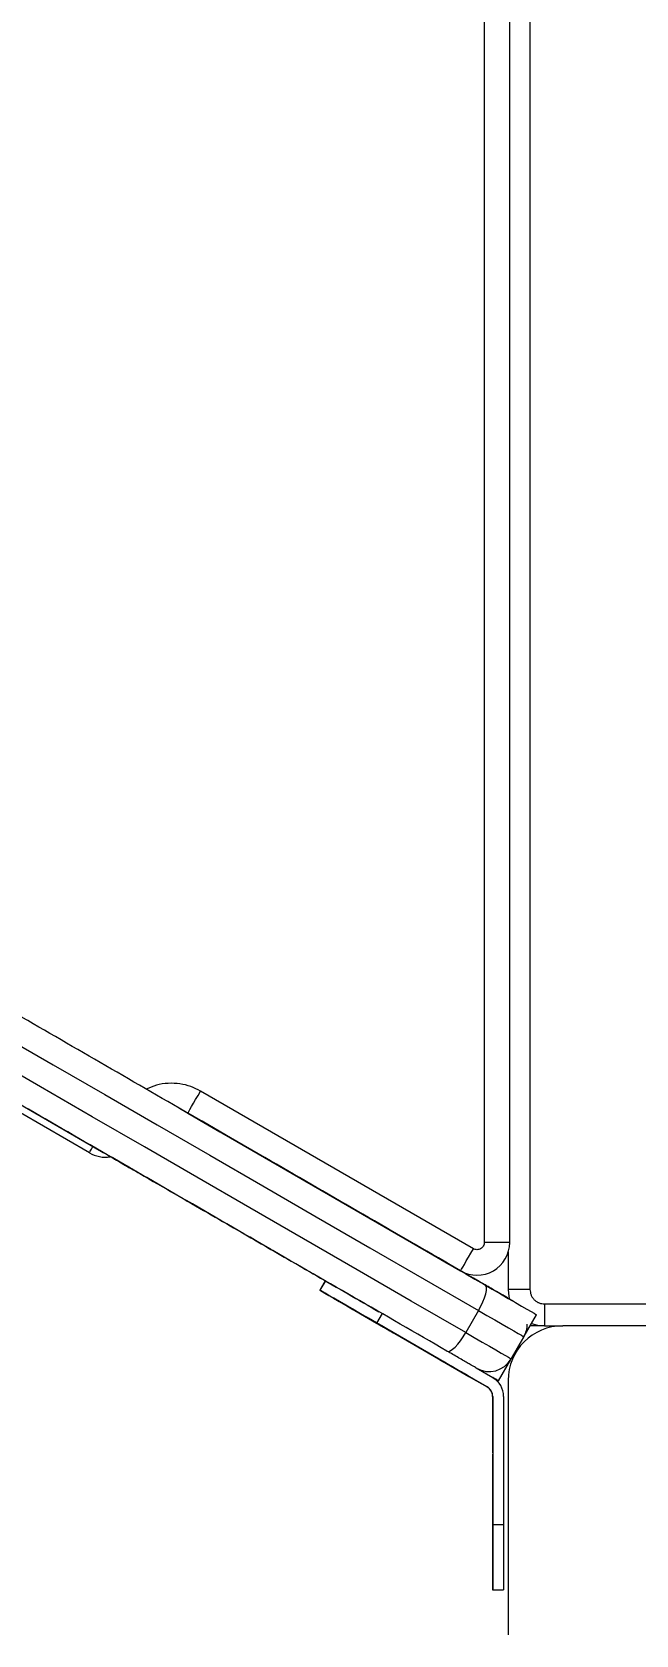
# Model space of a CAD drawing. Header units: millimetres. Extents: x -9110 to 8278, y -6387 to 5914.
# Drawn here: x -3062.3 to -2896.1, y -1381 to -940.3 of the extents above; entities that cross this region are included whole.
import ezdxf

# ---------------------------------------------------------------- set-up
doc = ezdxf.new("R2010")
doc.units = ezdxf.units.MM
for name, color, linetype in [('DIKOM_ОБЪЕКТ', 7, 'Continuous'), ('DIKOM_РАЗМЕР_ЗОНА', 7, 'Continuous'), ('DIKOM_РАЗМЕР_ОБЪЕКТА', 7, 'Continuous')]:
    doc.layers.add(name, color=color, linetype=linetype)
doc.styles.add('style1', font='arial.ttf', dxfattribs={"width": 0.8})
doc.dimstyles.new('1-50', dxfattribs={"dimtxt": 300, "dimasz": 200, "dimexe": 100, "dimexo": 0, "dimgap": 100, "dimtad": 1, "dimtxsty": 'style1', "dimcen": 200, "dimclrd": 7, "dimclre": 7, "dimclrt": 7, "dimadec": 1, "dimazin": 2, "dimtfac": 1, "dimtmove": 0, "dimatfit": 2, "dimfxl": 0, "dimlwd": 25, "dimlwe": 18, "dimarcsym": 0})

# ---------------------------------------------------------------- blocks, each defined once
blk = doc.blocks.new('*D9')
at = {"layer": 'Defpoints', "color": 0, "transparency": 16777216}
for p in [(-2194.75, 3914.39), (-7206.95, -3406.45), (-367.75, -3406.45)]:
    blk.add_point(p, dxfattribs=at)
at = {"layer": 'DIKOM_РАЗМЕР_ОБЪЕКТА', "color": 7, "lineweight": 18, "transparency": 16777216}
for p, q in [((-2194.75, 3914.39), (-7306.95, 3914.39)), ((-367.75, -3406.45), (-7306.95, -3406.45))]:
    blk.add_line(p, q, dxfattribs=at)
at = {"layer": 'DIKOM_РАЗМЕР_ОБЪЕКТА', "color": 7, "lineweight": 25, "transparency": 16777216}
blk.add_line((-7206.95, 3714.39), (-7206.95, -3206.45), dxfattribs=at)
at = {"layer": 'DIKOM_РАЗМЕР_ОБЪЕКТА', "color": 7, "transparency": 16777216}
for points in [[(-7240.28, 3714.39), (-7173.61, 3714.39), (-7206.95, 3914.39)], [(-7240.28, -3206.45), (-7173.61, -3206.45), (-7206.95, -3406.45)]]:
    blk.add_solid(points, dxfattribs=at)
at = {"layer": 'DIKOM_РАЗМЕР_ОБЪЕКТА', "color": 7, "transparency": 16777216, "insert": (-7460.22, 292.26), "char_height": 300, "attachment_point": 5, "rotation": 90, "style": 'style1'}
blk.add_mtext('7300', dxfattribs=at)
blk = doc.blocks.new('*D10')
at = {"layer": 'Defpoints', "color": 0, "transparency": 16777216}
for p in [(-3851.31, 5914.39), (-8660.16, -5406.45), (-497.85, -5406.45)]:
    blk.add_point(p, dxfattribs=at)
at = {"layer": 'DIKOM_РАЗМЕР_ЗОНА', "color": 7, "lineweight": 18, "transparency": 16777216}
for p, q in [((-3851.31, 5914.39), (-8760.16, 5914.39)), ((-497.85, -5406.45), (-8760.16, -5406.45))]:
    blk.add_line(p, q, dxfattribs=at)
at = {"layer": 'DIKOM_РАЗМЕР_ЗОНА', "color": 7, "lineweight": 25, "transparency": 16777216}
blk.add_line((-8660.16, 5714.39), (-8660.16, -5206.45), dxfattribs=at)
at = {"layer": 'DIKOM_РАЗМЕР_ЗОНА', "color": 7, "transparency": 16777216}
for points in [[(-8693.49, 5714.39), (-8626.83, 5714.39), (-8660.16, 5914.39)], [(-8693.49, -5206.45), (-8626.83, -5206.45), (-8660.16, -5406.45)]]:
    blk.add_solid(points, dxfattribs=at)
at = {"layer": 'DIKOM_РАЗМЕР_ЗОНА', "color": 7, "transparency": 16777216, "insert": (-8913.43, 268.46), "char_height": 300, "attachment_point": 5, "rotation": 90, "style": 'style1'}
blk.add_mtext('11300', dxfattribs=at)
blk = doc.blocks.new('*D11')
at = {"layer": 'Defpoints', "color": 0, "transparency": 16777216}
for p in [(-6509.94, 303.97), (6278.2, -1263.03), (6278.2, -4309.96)]:
    blk.add_point(p, dxfattribs=at)
at = {"layer": 'DIKOM_РАЗМЕР_ОБЪЕКТА', "color": 7, "lineweight": 18, "transparency": 16777216}
for p, q in [((-6509.94, 303.97), (-6509.94, -4409.96)), ((6278.2, -1263.03), (6278.2, -4409.96))]:
    blk.add_line(p, q, dxfattribs=at)
at = {"layer": 'DIKOM_РАЗМЕР_ОБЪЕКТА', "color": 7, "lineweight": 25, "transparency": 16777216}
blk.add_line((-6309.94, -4309.96), (6078.2, -4309.96), dxfattribs=at)
at = {"layer": 'DIKOM_РАЗМЕР_ОБЪЕКТА', "color": 7, "transparency": 16777216}
for points in [[(-6309.94, -4276.63), (-6309.94, -4343.29), (-6509.94, -4309.96)], [(6078.2, -4276.63), (6078.2, -4343.29), (6278.2, -4309.96)]]:
    blk.add_solid(points, dxfattribs=at)
at = {"layer": 'DIKOM_РАЗМЕР_ОБЪЕКТА', "color": 7, "transparency": 16777216, "insert": (-27.26, -4056.79), "char_height": 300, "attachment_point": 5, "style": 'style1'}
blk.add_mtext('12800', dxfattribs=at)

msp = doc.modelspace()

# ---------------------------------------------------------------- linework, layer by layer
at = {"layer": 'DIKOM_ОБЪЕКТ', "color": 7, "linetype": 'Continuous', "lineweight": 15}
for p, q in [((-2937.836, -570.884), (-2937.836, -1273.118)), ((-2930.836, -1273.118), (-2930.836, -584.523)), ((-2925.248, -606.032), (-2925.248, -1286.032)), ((-3181.752, -1168.089), (-3043.188, -1248.089)), ((-3046.518, -1248.477), (-3178.154, -1172.478)), ((-2940.836, -1274.85), (-3015.929, -1231.496)), ((-3019.429, -1237.558), (-2944.336, -1280.912)), ((-3019.429, -1237.558), (-3019.429, -1237.558)), ((-2944.336, -1280.912), (-3019.429, -1237.558)), ((-2930.836, -1273.118), (-2937.836, -1273.118)), ((-2931.248, -1275.81), (-2931.248, -1286.032)), ((-2981.614, -1283.641), (-2983.114, -1286.239)), ((-2981.593, -1283.653), (-2983.092, -1286.251)), ((-2981.566, -1283.668), (-2983.065, -1286.266)), ((-2981.554, -1283.673), (-2983.053, -1286.271)), ((-2925.248, -1286.032), (-2931.248, -1286.032)), ((-2931.248, -1288.468), (-2931.248, -1288.473)), ((-2921.248, -1290.032), (-2839.248, -1290.032)), ((-2921.248, -1290.032), (-2921.248, -1296.032)), ((-2967.526, -1295.239), (-2950.249, -1305.214)), ((-2950.249, -1305.214), (-2967.526, -1295.239)), ((-2967.525, -1295.239), (-2967.526, -1295.239)), ((-2967.504, -1295.25), (-2967.504, -1295.251)), ((-2967.504, -1295.251), (-2950.42, -1305.114)), ((-2949.943, -1305.39), (-2967.504, -1295.251)), ((-2967.477, -1295.266), (-2937.012, -1312.855)), ((-2937.012, -1312.855), (-2967.477, -1295.266)), ((-2967.477, -1295.266), (-2967.477, -1295.266)), ((-2965.965, -1292.673), (-2967.465, -1295.271)), ((-2967.465, -1295.271), (-2937, -1312.86)), ((-2937, -1312.86), (-2967.465, -1295.271)), ((-2967.465, -1295.272), (-2937, -1312.861)), ((-2937, -1312.861), (-2967.465, -1295.272)), ((-2967.465, -1295.272), (-2937, -1312.861)), ((-2937, -1312.861), (-2967.465, -1295.272)), ((-2967.465, -1295.272), (-2967.465, -1295.272)), ((-2967.465, -1295.272), (-2967.465, -1295.272)), ((-2939.416, -1291.835), (-2942.916, -1297.897)), ((-2926.813, -1298.854), (-2923.427, -1292.989)), ((-2925.984, -1295.55), (-2925.984, -1295.549)), ((-2930.422, -1305.111), (-2926.922, -1299.049)), ((-2926.922, -1299.05), (-2930.422, -1305.112)), ((-2926.922, -1299.049), (-2926.922, -1299.05)), ((-2921.248, -1296.032), (-2925.183, -1296.032)), ((-2921.248, -1296.032), (-2916.248, -1296.032)), ((-2846.248, -1296.032), (-2916.248, -1296.032)), ((-2950.666, -1304.973), (-2950.9, -1304.838)), ((-2950.9, -1304.838), (-2949.938, -1305.393)), ((-2950.66, -1304.977), (-2950.9, -1304.838)), ((-2950.644, -1304.985), (-2950.879, -1304.849)), ((-2950.879, -1304.849), (-2949.917, -1305.405)), ((-2950.638, -1304.988), (-2950.879, -1304.849)), ((-2950.617, -1305), (-2950.852, -1304.864)), ((-2950.852, -1304.864), (-2949.192, -1305.823)), ((-2950.611, -1305.003), (-2950.852, -1304.864)), ((-2949.89, -1305.421), (-2950.644, -1304.985)), ((-2944.597, -1308.476), (-2949.288, -1305.767)), ((-2949.288, -1305.767), (-2942.071, -1309.934)), ((-2940.051, -1307.635), (-2935.5, -1310.262)), ((-2933.927, -1311.175), (-2930.537, -1305.304)), ((-2930.422, -1305.112), (-2930.422, -1305.111)), ((-2943.033, -1309.378), (-2943.274, -1309.239)), ((-2942.071, -1309.934), (-2943.033, -1309.378)), ((-2942.87, -1309.473), (-2937.039, -1312.84)), ((-2942.87, -1309.473), (-2942.098, -1309.919)), ((-2942.51, -1309.681), (-2942.87, -1309.473)), ((-2942.819, -1309.503), (-2937.061, -1312.828)), ((-2937.061, -1312.828), (-2942.819, -1309.504)), ((-2937.039, -1312.84), (-2942.792, -1309.519)), ((-2942.792, -1309.519), (-2942.12, -1309.907)), ((-2942.12, -1309.907), (-2942.47, -1309.705)), ((-2942.098, -1309.919), (-2942.443, -1309.72)), ((-2937.061, -1312.828), (-2937.061, -1312.828)), ((-2937.039, -1312.84), (-2937.039, -1312.84)), ((-2937.012, -1312.855), (-2937.012, -1312.855)), ((-2937, -1312.86), (-2937, -1312.86)), ((-2937, -1312.861), (-2937, -1312.861)), ((-2937, -1312.861), (-2937, -1312.861)), ((-2933.987, -1311.142), (-2933.927, -1311.175)), ((-2931.248, -1311.032), (-2931.248, -1381.032)), ((-2935.56, -1315.426), (-2935.56, -1330.95)), ((-2935.539, -1315.438), (-2935.539, -1330.944)), ((-2935.512, -1315.453), (-2935.512, -1321.653)), ((-2935.5, -1315.458), (-2935.5, -1350.637)), ((-2932.5, -1315.458), (-2932.5, -1350.637)), ((-2935.56, -1331.327), (-2935.56, -1350.604)), ((-2935.539, -1331.333), (-2935.539, -1350.616)), ((-2935.512, -1331.337), (-2935.512, -1350.631)), ((-2935.56, -1350.604), (-2935.56, -1368.604)), ((-2935.539, -1350.604), (-2935.56, -1350.604)), ((-2935.539, -1350.616), (-2935.539, -1368.616)), ((-2935.512, -1350.616), (-2935.539, -1350.616)), ((-2935.512, -1350.631), (-2935.512, -1368.631)), ((-2935.5, -1350.631), (-2935.512, -1350.631)), ((-2935.5, -1350.637), (-2932.5, -1350.637)), ((-2935.5, -1350.637), (-2935.5, -1368.637)), ((-2932.5, -1350.637), (-2932.5, -1368.637)), ((-2935.56, -1368.604), (-2935.539, -1368.604)), ((-2935.539, -1368.616), (-2935.5, -1368.616)), ((-2935.512, -1368.631), (-2935.5, -1368.631)), ((-2935.5, -1368.637), (-2932.5, -1368.637)), ((-2935.5, -1368.637), (-2932.5, -1368.637)), ((-2935.5, -1368.638), (-2932.5, -1368.638))]:
    msp.add_line(p, q, dxfattribs=at)
at = {"layer": 'DIKOM_ОБЪЕКТ', "color": 7, "linetype": 'Continuous', "lineweight": 15, "flags": 128}
for points in [[(-3070.573, -1216.112), (-3056.469, -1224.255), (-3042.234, -1232.473), (-3027.875, -1240.764), (-3013.397, -1249.122), (-2998.806, -1257.547), (-2984.106, -1266.034), (-2969.304, -1274.579), (-2954.406, -1283.181), (-2939.416, -1291.835)], [(-2942.916, -1297.897), (-2957.906, -1289.243), (-2972.804, -1280.642), (-2987.606, -1272.096), (-3002.306, -1263.609), (-3016.897, -1255.185), (-3031.375, -1246.826), (-3045.734, -1238.536), (-3059.969, -1230.317), (-3074.073, -1222.174)], [(-3019.429, -1237.558), (-3019.362, -1237.441), (-3019.163, -1237.096), (-3018.84, -1236.536), (-3018.404, -1235.782), (-3017.874, -1234.864), (-3017.269, -1233.816), (-3016.612, -1232.678), (-3015.929, -1231.496)], [(-3021.746, -1236.224), (-3016.126, -1239.469), (-3010.596, -1242.662), (-3005.262, -1245.742), (-3000.135, -1248.702), (-2995.227, -1251.535), (-2990.546, -1254.238), (-2986.104, -1256.802)], [(-3046.518, -1248.477), (-3046.45, -1248.36), (-3046.251, -1248.015), (-3045.928, -1247.455), (-3045.518, -1246.745)], [(-2986.104, -1256.802), (-2982.205, -1259.053), (-2978.105, -1261.421), (-2973.811, -1263.9), (-2969.332, -1266.486), (-2964.676, -1269.174), (-2959.853, -1271.958), (-2954.871, -1274.834), (-2949.741, -1277.796)], [(-2996.604, -1274.989), (-3001.046, -1272.424), (-3002.285, -1271.709)], [(-2949.741, -1277.796), (-2947.57, -1279.05), (-2945.263, -1280.382), (-2942.866, -1281.766), (-2940.427, -1283.174), (-2937.994, -1284.579), (-2935.616, -1285.951), (-2933.34, -1287.265), (-2931.212, -1288.494), (-2929.273, -1289.614), (-2927.562, -1290.601), (-2926.113, -1291.438), (-2924.956, -1292.106), (-2924.112, -1292.593), (-2923.599, -1292.89), (-2923.427, -1292.989)], [(-2944.336, -1280.912), (-2944.269, -1280.796), (-2944.07, -1280.451), (-2943.746, -1279.891), (-2943.311, -1279.137), (-2942.78, -1278.218), (-2942.175, -1277.17), (-2941.519, -1276.033), (-2940.836, -1274.85)], [(-2967.526, -1295.239), (-2969.744, -1293.958), (-2971.917, -1292.704), (-2974.001, -1291.501), (-2975.953, -1290.373), (-2977.734, -1289.345), (-2979.306, -1288.438), (-2980.639, -1287.668), (-2981.705, -1287.053), (-2982.483, -1286.604), (-2982.955, -1286.331), (-2983.114, -1286.239), (-2982.955, -1286.331), (-2982.483, -1286.604), (-2981.705, -1287.053), (-2980.639, -1287.668), (-2979.306, -1288.437), (-2977.734, -1289.345), (-2975.953, -1290.373), (-2974.001, -1291.5), (-2971.917, -1292.704), (-2969.744, -1293.958), (-2967.526, -1295.239)], [(-2967.504, -1295.251), (-2969.722, -1293.97), (-2971.896, -1292.715), (-2973.98, -1291.512), (-2975.932, -1290.385), (-2977.712, -1289.357), (-2979.285, -1288.449), (-2980.618, -1287.68), (-2981.684, -1287.064), (-2982.461, -1286.616), (-2982.934, -1286.343), (-2983.092, -1286.251), (-2982.934, -1286.343), (-2982.461, -1286.616), (-2981.684, -1287.064), (-2980.618, -1287.68), (-2979.285, -1288.449), (-2977.712, -1289.357), (-2975.932, -1290.385), (-2973.98, -1291.512), (-2971.896, -1292.715), (-2969.722, -1293.97), (-2967.504, -1295.251)], [(-2967.477, -1295.266), (-2969.695, -1293.985), (-2971.869, -1292.73), (-2973.952, -1291.527), (-2975.905, -1290.4), (-2977.685, -1289.372), (-2979.258, -1288.464), (-2980.591, -1287.695), (-2981.657, -1287.079), (-2982.434, -1286.63), (-2982.907, -1286.358), (-2983.065, -1286.266), (-2982.907, -1286.358), (-2982.434, -1286.63), (-2981.657, -1287.079), (-2980.591, -1287.695), (-2979.258, -1288.464), (-2977.685, -1289.372), (-2975.905, -1290.4), (-2973.952, -1291.527), (-2971.869, -1292.73), (-2969.695, -1293.985), (-2967.477, -1295.266)], [(-2967.465, -1295.271), (-2969.683, -1293.991), (-2971.857, -1292.736), (-2973.941, -1291.533), (-2975.893, -1290.406), (-2977.673, -1289.378), (-2979.246, -1288.47), (-2980.579, -1287.7), (-2981.645, -1287.085), (-2982.422, -1286.636), (-2982.895, -1286.363), (-2983.053, -1286.271), (-2982.895, -1286.363), (-2982.422, -1286.636), (-2981.645, -1287.085), (-2980.579, -1287.7), (-2979.246, -1288.47), (-2977.673, -1289.378), (-2975.893, -1290.406), (-2973.941, -1291.533), (-2971.857, -1292.736), (-2969.683, -1293.991), (-2967.465, -1295.271)], [(-2967.465, -1295.272), (-2969.683, -1293.991), (-2971.857, -1292.736), (-2973.941, -1291.533), (-2975.893, -1290.406), (-2977.673, -1289.378), (-2979.246, -1288.47), (-2980.579, -1287.701), (-2981.645, -1287.085), (-2982.422, -1286.636), (-2982.895, -1286.364), (-2983.053, -1286.272), (-2982.895, -1286.364), (-2982.422, -1286.636), (-2981.645, -1287.085), (-2980.579, -1287.701), (-2979.246, -1288.47), (-2977.673, -1289.378), (-2975.893, -1290.406), (-2973.941, -1291.533), (-2971.857, -1292.736), (-2969.683, -1293.991), (-2967.465, -1295.272)], [(-2967.465, -1295.272), (-2969.683, -1293.992), (-2971.857, -1292.737), (-2973.941, -1291.534), (-2975.893, -1290.407), (-2977.673, -1289.379), (-2979.246, -1288.471), (-2980.579, -1287.701), (-2981.645, -1287.086), (-2982.422, -1286.637), (-2982.895, -1286.364), (-2983.053, -1286.272), (-2982.895, -1286.364), (-2982.422, -1286.637), (-2981.645, -1287.086), (-2980.579, -1287.701), (-2979.246, -1288.471), (-2977.673, -1289.379), (-2975.893, -1290.407), (-2973.941, -1291.534), (-2971.857, -1292.737), (-2969.683, -1293.992), (-2967.465, -1295.272)], [(-2939.416, -1291.835), (-2938.766, -1290.634), (-2938.205, -1289.441), (-2937.757, -1288.303), (-2937.436, -1287.263), (-2937.257, -1286.361), (-2937.226, -1285.633), (-2937.343, -1285.105), (-2937.606, -1284.798)], [(-2931.248, -1286.032), (-2931.056, -1287.983), (-2930.858, -1288.797)], [(-2966.659, -1295.739), (-2965.586, -1296.359), (-2964.599, -1296.929), (-2963.78, -1297.402), (-2963.193, -1297.74), (-2962.888, -1297.917), (-2962.888, -1297.917), (-2963.193, -1297.74), (-2963.78, -1297.402), (-2964.599, -1296.929), (-2965.586, -1296.359), (-2966.659, -1295.739), (-2967.733, -1295.119), (-2968.72, -1294.55), (-2969.539, -1294.077), (-2970.126, -1293.738), (-2970.431, -1293.562), (-2970.431, -1293.562), (-2970.126, -1293.738), (-2969.539, -1294.077), (-2968.72, -1294.55), (-2967.733, -1295.119), (-2966.659, -1295.739)], [(-2962.789, -1297.971), (-2962.943, -1297.882), (-2963.393, -1297.622), (-2964.104, -1297.212), (-2965.016, -1296.685), (-2966.057, -1296.085), (-2967.141, -1295.458), (-2968.182, -1294.857), (-2969.094, -1294.331), (-2969.804, -1293.921), (-2970.255, -1293.661), (-2970.41, -1293.571), (-2970.255, -1293.661), (-2969.804, -1293.921), (-2969.094, -1294.331), (-2968.182, -1294.857), (-2967.141, -1295.458), (-2966.057, -1296.085), (-2965.016, -1296.685), (-2964.104, -1297.212), (-2963.393, -1297.622), (-2962.943, -1297.882), (-2962.789, -1297.971)], [(-2962.789, -1297.972), (-2962.943, -1297.883), (-2963.393, -1297.623), (-2964.104, -1297.213), (-2965.016, -1296.686), (-2966.057, -1296.085), (-2967.141, -1295.459), (-2968.182, -1294.858), (-2969.094, -1294.331), (-2969.804, -1293.921), (-2970.255, -1293.661), (-2970.41, -1293.572), (-2970.255, -1293.661), (-2969.804, -1293.921), (-2969.094, -1294.331), (-2968.182, -1294.858), (-2967.141, -1295.459), (-2966.057, -1296.085), (-2965.016, -1296.686), (-2964.104, -1297.213), (-2963.393, -1297.623), (-2962.943, -1297.883), (-2962.789, -1297.972)], [(-2962.789, -1297.972), (-2962.943, -1297.883), (-2963.393, -1297.623), (-2964.104, -1297.213), (-2965.016, -1296.686), (-2966.057, -1296.086), (-2967.141, -1295.459), (-2968.182, -1294.858), (-2969.094, -1294.332), (-2969.804, -1293.922), (-2970.255, -1293.662), (-2970.41, -1293.572), (-2970.255, -1293.662), (-2969.804, -1293.922), (-2969.094, -1294.332), (-2968.182, -1294.858), (-2967.141, -1295.459), (-2966.057, -1296.086), (-2965.016, -1296.686), (-2964.104, -1297.213), (-2963.393, -1297.623), (-2962.943, -1297.883), (-2962.789, -1297.972)], [(-2966.638, -1295.751), (-2965.564, -1296.371), (-2964.578, -1296.94), (-2963.758, -1297.414), (-2963.172, -1297.752), (-2962.866, -1297.929), (-2962.866, -1297.929), (-2963.172, -1297.752), (-2963.758, -1297.414), (-2964.578, -1296.94), (-2965.564, -1296.371), (-2966.638, -1295.751), (-2967.712, -1295.131), (-2968.698, -1294.562), (-2969.518, -1294.088), (-2970.104, -1293.75), (-2970.41, -1293.573), (-2970.41, -1293.573), (-2970.104, -1293.75), (-2969.518, -1294.088), (-2968.698, -1294.562), (-2967.712, -1295.131), (-2966.638, -1295.751)], [(-2966.611, -1295.766), (-2965.537, -1296.386), (-2964.551, -1296.955), (-2963.731, -1297.429), (-2963.145, -1297.767), (-2962.839, -1297.944), (-2962.839, -1297.944), (-2963.145, -1297.767), (-2963.731, -1297.429), (-2964.551, -1296.955), (-2965.537, -1296.386), (-2966.611, -1295.766), (-2967.684, -1295.146), (-2968.671, -1294.577), (-2969.491, -1294.103), (-2970.077, -1293.765), (-2970.383, -1293.588), (-2970.383, -1293.588), (-2970.077, -1293.765), (-2969.491, -1294.103), (-2968.671, -1294.577), (-2967.684, -1295.146), (-2966.611, -1295.766)], [(-2939.416, -1291.835), (-2937.092, -1293.177), (-2934.915, -1294.434), (-2932.928, -1295.581), (-2931.173, -1296.595), (-2929.685, -1297.454), (-2928.495, -1298.141), (-2927.627, -1298.642), (-2927.099, -1298.947), (-2926.922, -1299.049)], [(-2924.806, -1295.377), (-2923.199, -1295.839), (-2921.248, -1296.032)], [(-2948.106, -1302.984), (-2947.709, -1303.058), (-2947.193, -1302.896), (-2946.577, -1302.505), (-2945.886, -1301.898), (-2945.145, -1301.101), (-2944.384, -1300.143), (-2943.631, -1299.061), (-2942.916, -1297.897)], [(-2942.916, -1297.897), (-2940.592, -1299.239), (-2938.415, -1300.496), (-2936.428, -1301.643), (-2934.673, -1302.657), (-2933.185, -1303.516), (-2931.995, -1304.203), (-2931.127, -1304.704), (-2930.599, -1305.009), (-2930.422, -1305.111)], [(-2935.349, -1310.354), (-2934.612, -1310.78), (-2934.099, -1311.076), (-2933.927, -1311.175)], [(-2933.987, -1311.142), (-2934.163, -1311.04), (-2934.689, -1310.737), (-2935.342, -1310.36)]]:
    msp.add_lwpolyline(points, dxfattribs=at)
at = {"layer": 'DIKOM_ОБЪЕКТ', "color": 7, "linetype": 'Continuous', "lineweight": 15}
for centre, radius, start, end in [((-3042.018, -1240.682), 9, 240.00037, 277.67841), ((-3042.018, -1240.682), 9, 240.00037, 277.67863), ((-2939.836, -1273.118), 9, 240.00037, 0), ((-2939.836, -1273.118), 9, 240.00037, 0), ((-2932.984, -1295.549), 7, 330, 0), ((-2932.984, -1295.55), 7, 330, 0), ((-2916.248, -1311.032), 15, 90, 180), ((-2936.484, -1301.611), 7, 240, 330), ((-2936.484, -1301.612), 7, 240, 330), ((-2938.56, -1315.426), 3, 0, 60), ((-2938.56, -1315.426), 3, 0, 60), ((-2938.539, -1315.438), 3, 0, 60), ((-2938.512, -1315.453), 3, 0, 60), ((-2938.512, -1315.453), 3, 0, 60), ((-2938.5, -1315.458), 3, 0, 60), ((-2938.5, -1315.459), 3, 0, 60), ((-2938.5, -1315.459), 3, 0, 60), ((-2938.5, -1315.459), 3, 0, 60), ((-2938.5, -1315.46), 3, 0, 60), ((-2938.5, -1315.46), 3, 0, 60), ((-2938.5, -1315.458), 6, 0, 60), ((-2938.539, -1315.438), 3, 0, 44.10205)]:
    msp.add_arc(centre, radius, start, end, dxfattribs=at)
for points, knots in [([(-2937.606, -1284.798), (-2946.185, -1279.845), (-2963.354, -1269.932), (-2988.801, -1255.24), (-3014.017, -1240.681), (-3038.951, -1226.286), (-3063.558, -1212.079), (-3087.796, -1198.085), (-3111.624, -1184.328), (-3135.001, -1170.832), (-3157.885, -1157.619), (-3180.241, -1144.712), (-3202.038, -1132.128), (-3223.222, -1119.897), (-3243.831, -1107.998), (-3257.048, -1100.367), (-3263.652, -1096.554)], [0, 0, 0, 0, 0.0709967, 0.142091, 0.2134508, 0.2849465, 0.3565534, 0.4282637, 0.5000002, 0.5717351, 0.6434457, 0.7150522, 0.786548, 0.8579076, 0.9290027, 1, 1, 1, 1]), ([(-2948.106, -1302.984), (-2956.685, -1298.031), (-2973.854, -1288.118), (-2999.301, -1273.426), (-3024.517, -1258.868), (-3049.45, -1244.473), (-3074.058, -1230.266), (-3098.296, -1216.272), (-3122.124, -1202.515), (-3145.501, -1189.018), (-3168.385, -1175.805), (-3190.741, -1162.898), (-3212.538, -1150.314), (-3233.722, -1138.083), (-3254.331, -1126.185), (-3267.548, -1118.554), (-3274.152, -1114.741)], [0, 0, 0, 0, 0.0709967, 0.1420911, 0.2134508, 0.2849466, 0.3565533, 0.4282637, 0.5000002, 0.5717351, 0.6434457, 0.7150521, 0.786548, 0.8579076, 0.9290027, 1, 1, 1, 1]), ([(-3015.929, -1231.496), (-3016.8, -1231.053), (-3018.595, -1230.141), (-3021.623, -1229.418), (-3024.839, -1229.274), (-3028.011, -1229.738), (-3029.939, -1230.567), (-3030.854, -1230.961)], [0, 0, 0, 0, 0.1883148, 0.3878836, 0.5957787, 0.8080885, 1, 1, 1, 1]), ([(-3043.188, -1248.089), (-3042.502, -1248.486), (-3041.087, -1249.303), (-3038.989, -1250.514), (-3036.971, -1251.679), (-3035.171, -1252.718), (-3033.707, -1253.564), (-3032.668, -1254.163), (-3032.042, -1254.525), (-3031.966, -1254.568), (-3031.93, -1254.589)], [0, 0, 0, 0, 0.116511, 0.2400129, 0.3686422, 0.499999, 0.6313616, 0.7599929, 0.8834848, 1, 1, 1, 1]), ([(-3031.93, -1254.589), (-3031.966, -1254.568), (-3032.042, -1254.525), (-3032.668, -1254.163), (-3033.707, -1253.564), (-3035.171, -1252.718), (-3036.973, -1251.678), (-3038.886, -1250.573), (-3040.226, -1249.8), (-3040.828, -1249.452)], [0, 0, 0, 0, 0.1346819, 0.2774287, 0.4261161, 0.5779606, 0.7297984, 0.8784835, 1, 1, 1, 1]), ([(-3040.828, -1249.452), (-3038.497, -1250.799), (-3032.709, -1254.14), (-3024.101, -1259.11), (-3015.046, -1264.337), (-3006.695, -1269.159), (-3001.725, -1272.029), (-2999.254, -1273.455)], [0, 0, 0, 0, 0.1467687, 0.3642614, 0.5784963, 0.7904664, 1, 1, 1, 1]), ([(-2999.254, -1273.455), (-2996.852, -1274.842), (-2992.039, -1277.621), (-2983.986, -1282.27), (-2975.636, -1287.091), (-2969.702, -1290.517), (-2966.852, -1292.162)], [0, 0, 0, 0, 0.2537604, 0.5084815, 0.7639739, 1, 1, 1, 1]), ([(-2937.836, -1273.118), (-2937.849, -1273.29), (-2937.875, -1273.639), (-2938.085, -1274.13), (-2938.407, -1274.551), (-2938.825, -1274.869), (-2939.309, -1275.072), (-2939.835, -1275.141), (-2940.366, -1275.077), (-2940.681, -1274.925), (-2940.836, -1274.85)], [0, 0, 0, 0, 0.1228195, 0.2499865, 0.3771337, 0.4999566, 0.6227713, 0.7499256, 0.8770798, 1, 1, 1, 1]), ([(-2929.485, -1289.487), (-2929.51, -1289.472), (-2929.563, -1289.442), (-2929.994, -1289.192), (-2930.702, -1288.784), (-2931.7, -1288.208), (-2932.944, -1287.489), (-2934.383, -1286.658), (-2935.943, -1285.757), (-2937.059, -1285.114), (-2937.606, -1284.798)], [0, 0, 0, 0, 0.1193029, 0.2433514, 0.370799, 0.5000076, 0.6291947, 0.7566335, 0.8806933, 1, 1, 1, 1]), ([(-2925.248, -1286.032), (-2925.194, -1286.535), (-2925.112, -1287.309), (-2924.614, -1288.24), (-2924.097, -1288.881), (-2923.456, -1289.397), (-2922.525, -1289.896), (-2921.751, -1289.978), (-2921.248, -1290.032)], [0, 0, 0, 0, 0.2394631, 0.3683564, 0.5000247, 0.6316528, 0.760593, 1, 1, 1, 1]), ([(-2939.985, -1307.673), (-2940.01, -1307.658), (-2940.062, -1307.628), (-2940.495, -1307.379), (-2941.202, -1306.97), (-2942.2, -1306.394), (-2943.444, -1305.676), (-2944.883, -1304.845), (-2946.443, -1303.944), (-2947.559, -1303.3), (-2948.106, -1302.984)], [0, 0, 0, 0, 0.1193029, 0.2433647, 0.3707957, 0.5000046, 0.629193, 0.7566365, 0.8806915, 1, 1, 1, 1]), ([(-2951.021, -1304.768), (-2950.998, -1304.782), (-2950.955, -1304.806), (-2950.721, -1304.941), (-2950.612, -1305.004)], [0, 0, 0, 0, 0.5344679, 1, 1, 1, 1]), ([(-2950.999, -1304.78), (-2950.977, -1304.793), (-2950.937, -1304.816), (-2950.712, -1304.946), (-2950.612, -1305.004)], [0, 0, 0, 0, 0.5535694, 1, 1, 1, 1]), ([(-2949.525, -1305.63), (-2949.773, -1305.487), (-2950.271, -1305.2), (-2950.805, -1304.892), (-2950.959, -1304.802), (-2950.97, -1304.796), (-2950.972, -1304.795)], [0, 0, 0, 0, 0.3363409, 0.6767299, 0.9384187, 1, 1, 1, 1]), ([(-2950.972, -1304.795), (-2950.951, -1304.807), (-2950.914, -1304.829), (-2950.701, -1304.952), (-2950.611, -1305.003)], [0, 0, 0, 0, 0.579877, 1, 1, 1, 1]), ([(-2950.66, -1304.977), (-2950.653, -1304.98), (-2950.645, -1304.985), (-2950.577, -1305.024), (-2950.472, -1305.085), (-2950.309, -1305.179), (-2950.106, -1305.296), (-2949.963, -1305.379), (-2949.89, -1305.421)], [0, 0, 0, 0, 0.3490543, 0.4780897, 0.6093099, 0.7232478, 0.8578548, 1, 1, 1, 1]), ([(-2950.638, -1304.988), (-2950.632, -1304.992), (-2950.624, -1304.997), (-2950.556, -1305.036), (-2950.451, -1305.097), (-2950.288, -1305.191), (-2950.092, -1305.304), (-2949.956, -1305.382), (-2949.89, -1305.421)], [0, 0, 0, 0, 0.3537923, 0.4845848, 0.6177321, 0.7332254, 0.8694417, 1, 1, 1, 1]), ([(-2944.915, -1308.292), (-2945.206, -1308.124), (-2945.988, -1307.672), (-2947.397, -1306.859), (-2948.965, -1305.954), (-2950.063, -1305.32), (-2950.617, -1305)], [0, 0, 0, 0, 0.1215932, 0.3266397, 0.6603626, 1, 1, 1, 1]), ([(-2949.288, -1305.767), (-2949.527, -1305.629), (-2949.84, -1305.449), (-2950.211, -1305.234), (-2950.369, -1305.144), (-2950.482, -1305.078), (-2950.612, -1305.003), (-2950.612, -1305.003), (-2950.611, -1305.003)], [0, 0, 0, 0, 0.3421845, 0.4489839, 0.5230276, 0.5966675, 0.6841879, 1, 1, 1, 1]), ([(-2950.611, -1305.003), (-2950.605, -1305.007), (-2950.596, -1305.012), (-2950.529, -1305.051), (-2950.423, -1305.112), (-2950.261, -1305.206), (-2949.872, -1305.43), (-2949.545, -1305.619), (-2949.288, -1305.767)], [0, 0, 0, 0, 0.2570348, 0.3520528, 0.4487711, 0.5326816, 0.6316399, 1, 1, 1, 1]), ([(-2949.192, -1305.823), (-2949.314, -1305.752), (-2949.55, -1305.616), (-2949.795, -1305.475), (-2949.893, -1305.418), (-2949.891, -1305.419), (-2949.89, -1305.42)], [0, 0, 0, 0, 0.2054554, 0.3985158, 0.6356087, 1, 1, 1, 1]), ([(-2949.89, -1305.42), (-2949.691, -1305.535), (-2949.293, -1305.764), (-2948.594, -1306.168), (-2948.1, -1306.453), (-2947.813, -1306.619)], [0, 0, 0, 0, 0.2950194, 0.5900437, 1, 1, 1, 1]), ([(-2946.586, -1307.328), (-2946.874, -1307.161), (-2947.452, -1306.827), (-2948.46, -1306.245), (-2949.125, -1305.861), (-2949.525, -1305.63)], [0, 0, 0, 0, 0.2846799, 0.570019, 1, 1, 1, 1]), ([(-2946.161, -1307.573), (-2946.45, -1307.406), (-2947.027, -1307.073), (-2948.067, -1306.472), (-2948.807, -1306.045), (-2949.262, -1305.782)], [0, 0, 0, 0, 0.2775931, 0.555218, 1, 1, 1, 1]), ([(-2947.813, -1306.619), (-2947.597, -1306.743), (-2947.158, -1306.997), (-2946.441, -1307.411), (-2945.906, -1307.72), (-2945.636, -1307.875)], [0, 0, 0, 0, 0.3234041, 0.6594255, 1, 1, 1, 1]), ([(-2944.04, -1308.798), (-2944.157, -1308.731), (-2944.935, -1308.281), (-2945.842, -1307.758), (-2946.613, -1307.313)], [0, 0, 0, 0, 0.1503888, 1, 1, 1, 1]), ([(-2942.483, -1309.696), (-2942.679, -1309.583), (-2943.193, -1309.286), (-2944.612, -1308.467), (-2945.836, -1307.76), (-2946.586, -1307.328)], [0, 0, 0, 0, 0.1927197, 0.5058044, 1, 1, 1, 1]), ([(-2943.686, -1309.002), (-2943.967, -1308.84), (-2944.512, -1308.525), (-2945.344, -1308.044), (-2945.888, -1307.73), (-2946.161, -1307.573)], [0, 0, 0, 0, 0.3469663, 0.6724129, 1, 1, 1, 1]), ([(-2945.636, -1307.875), (-2945.504, -1307.952), (-2945.232, -1308.109), (-2944.792, -1308.363), (-2944.486, -1308.54), (-2944.33, -1308.63)], [0, 0, 0, 0, 0.3203542, 0.6560161, 1, 1, 1, 1]), ([(-2943.033, -1309.378), (-2943.054, -1309.367), (-2943.093, -1309.344), (-2943.432, -1309.148), (-2943.881, -1308.889), (-2944.399, -1308.59), (-2944.758, -1308.383), (-2944.915, -1308.292)], [0, 0, 0, 0, 0.2155321, 0.4270787, 0.6198135, 0.833377, 1, 1, 1, 1]), ([(-2943.46, -1309.132), (-2943.603, -1309.05), (-2943.862, -1308.9), (-2944.243, -1308.68), (-2944.479, -1308.544), (-2944.597, -1308.476)], [0, 0, 0, 0, 0.3778749, 0.6888096, 1, 1, 1, 1]), ([(-2942.071, -1309.934), (-2942.096, -1309.92), (-2942.141, -1309.894), (-2942.542, -1309.662), (-2943.162, -1309.305), (-2943.851, -1308.906), (-2944.323, -1308.634), (-2944.477, -1308.545)], [0, 0, 0, 0, 0.2305725, 0.4263883, 0.6219638, 0.8764243, 1, 1, 1, 1]), ([(-2944.477, -1308.545), (-2944.205, -1308.702), (-2943.734, -1308.974), (-2943.266, -1309.244), (-2943.057, -1309.365), (-2943.04, -1309.375), (-2943.033, -1309.378)], [0, 0, 0, 0, 0.343229, 0.5958217, 0.8485147, 1, 1, 1, 1]), ([(-2944.33, -1308.63), (-2944.04, -1308.797), (-2943.457, -1309.134), (-2942.772, -1309.53), (-2942.282, -1309.812), (-2942.09, -1309.923), (-2942.076, -1309.931), (-2942.071, -1309.934)], [0, 0, 0, 0, 0.233461, 0.4683867, 0.6706391, 0.895807, 1, 1, 1, 1]), ([(-2942.643, -1309.604), (-2942.788, -1309.52), (-2943.013, -1309.39), (-2943.385, -1309.176), (-2943.585, -1309.06), (-2943.686, -1309.002)], [0, 0, 0, 0, 0.4730639, 0.735287, 1, 1, 1, 1]), ([(-2943.077, -1309.353), (-2943.083, -1309.35), (-2943.094, -1309.344), (-2943.178, -1309.295), (-2943.297, -1309.226), (-2943.4, -1309.167), (-2943.46, -1309.132)], [0, 0, 0, 0, 0.2818162, 0.491523, 0.7006487, 1, 1, 1, 1]), ([(-2943.274, -1309.239), (-2943.244, -1309.257), (-2943.182, -1309.293), (-2943.103, -1309.339), (-2943.085, -1309.348), (-2943.077, -1309.353)], [0, 0, 0, 0, 0.3279053, 0.659367, 1, 1, 1, 1]), ([(-2942.733, -1309.553), (-2942.607, -1309.626), (-2942.303, -1309.801), (-2942.14, -1309.896), (-2942.125, -1309.904), (-2942.12, -1309.907)], [0, 0, 0, 0, 0.3282495, 0.787484, 1, 1, 1, 1]), ([(-2942.48, -1309.699), (-2942.509, -1309.682), (-2942.551, -1309.658), (-2942.641, -1309.606), (-2942.67, -1309.589)], [0, 0, 0, 0, 0.6838722, 1, 1, 1, 1]), ([(-2942.432, -1309.726), (-2942.436, -1309.723), (-2942.445, -1309.718), (-2942.526, -1309.672), (-2942.615, -1309.62), (-2942.643, -1309.604)], [0, 0, 0, 0, 0.3277436, 0.7875029, 1, 1, 1, 1]), ([(-2942.098, -1309.919), (-2942.12, -1309.907), (-2942.159, -1309.884), (-2942.462, -1309.709), (-2942.6, -1309.629)], [0, 0, 0, 0, 0.5408243, 1, 1, 1, 1]), ([(-2942.59, -1309.636), (-2942.572, -1309.646), (-2942.493, -1309.692), (-2942.486, -1309.696), (-2942.481, -1309.699)], [0, 0, 0, 0, 0.2299328, 1, 1, 1, 1]), ([(-2942.582, -1309.64), (-2942.504, -1309.685), (-2942.252, -1309.83), (-2942.12, -1309.907), (-2942.103, -1309.916), (-2942.098, -1309.919)], [0, 0, 0, 0, 0.2349109, 0.7579488, 1, 1, 1, 1]), ([(-2942.136, -1309.898), (-2942.197, -1309.862), (-2942.287, -1309.81), (-2942.457, -1309.712), (-2942.51, -1309.681)], [0, 0, 0, 0, 0.6907099, 1, 1, 1, 1]), ([(-2942.505, -1309.685), (-2942.387, -1309.753), (-2942.168, -1309.879), (-2942.135, -1309.898), (-2942.12, -1309.907)], [0, 0, 0, 0, 0.5377817, 1, 1, 1, 1]), ([(-2942.071, -1309.934), (-2942.079, -1309.93), (-2942.099, -1309.918), (-2942.264, -1309.823), (-2942.431, -1309.726), (-2942.483, -1309.696)], [0, 0, 0, 0, 0.2853871, 0.7789773, 1, 1, 1, 1]), ([(-2942.411, -1309.739), (-2942.324, -1309.789), (-2942.137, -1309.897), (-2942.112, -1309.911), (-2942.098, -1309.919)], [0, 0, 0, 0, 0.4683004, 1, 1, 1, 1]), ([(-2942.403, -1309.742), (-2942.308, -1309.797), (-2942.112, -1309.91), (-2942.085, -1309.926), (-2942.071, -1309.934)], [0, 0, 0, 0, 0.4893417, 1, 1, 1, 1])]:
    msp.add_open_spline(points, degree=3, knots=knots, dxfattribs=at)

# ---------------------------------------------------------------- dimensions: what is measured, and where the dimension line sits
at = {"layer": 'DIKOM_РАЗМЕР_ЗОНА'}
dim = msp.add_linear_dim(base=(-8660.16, -5406.454), p1=(-3851.314, 5914.391), p2=(-497.849, -5406.454), angle=90, text='11300', dimstyle='1-50', dxfattribs=at)
dim.commit()
dim.dimension.update_dxf_attribs({"geometry": '*D10', "text_midpoint": (-8660.16, 268.455), "dimtype": 160})
at = {"layer": 'DIKOM_РАЗМЕР_ОБЪЕКТА'}
dim = msp.add_linear_dim(base=(-7206.946, -3406.454), p1=(-2194.748, 3914.391), p2=(-367.748, -3406.454), angle=90, text='7300', dimstyle='1-50', dxfattribs=at)
dim.commit()
dim.dimension.update_dxf_attribs({"geometry": '*D9', "text_midpoint": (-7206.946, 292.262), "dimtype": 160})
dim = msp.add_linear_dim(base=(6278.196, -4309.959), p1=(-6509.939, 303.968), p2=(6278.196, -1263.032), text='12800', dimstyle='1-50', dxfattribs=at)
dim.commit()
dim.dimension.update_dxf_attribs({"geometry": '*D11', "text_midpoint": (-27.257, -4309.959), "dimtype": 160})

doc.saveas('drawing.dxf')
